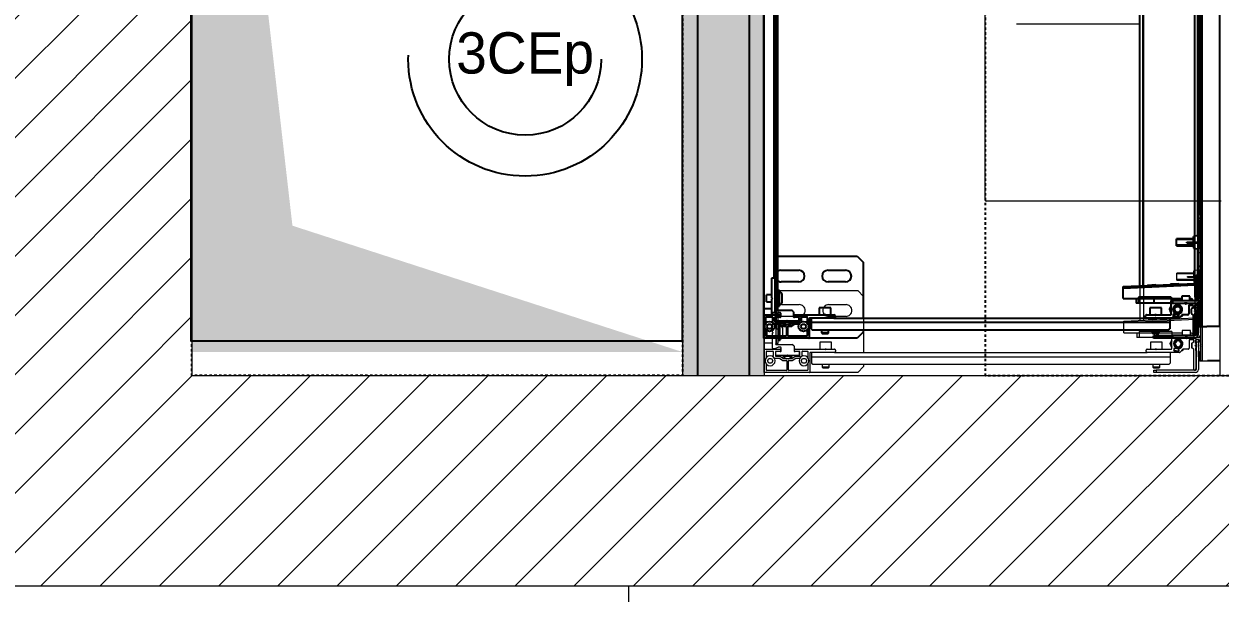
# Model space of a CAD drawing. Header units: centimetres. Extents: x 1724 to 19617, y -6503 to 8072.
# Drawn here: x 5188.7 to 5291.1, y 4278.8 to 4327.5 of the extents above; entities that cross this region are included whole.
import ezdxf

# ---------------------------------------------------------------- set-up
doc = ezdxf.new("R2010")
doc.units = ezdxf.units.CM
for name, pattern in [('ISO-03', [1.5, 0.6, -0.9]), ('Style de ligne -1', [0.41664, 0.20828, -0.20836]), ('Style de ligne -15', [2.08328, 1.25, -0.41656, 0.13886, -0.27786]), ('VW-01', [0.41656, 0.20828, -0.20828])]:
    doc.linetypes.add(name, pattern=pattern)
for name, color, linetype, lineweight in [('B amÈnagement intÈrieur', 7, 'Continuous', 5), ('B GÈnÈral', 7, 'Continuous', 5), ('C ANNOTATIONS-prestations-1', 7, 'Continuous', 5), ('F REMPLISSAGE-vert clair-1', 7, 'Continuous', 5), ('F REMPLISSAGE-vert foncÈ', 7, 'Continuous', 5)]:
    doc.layers.add(name, color=color, linetype=linetype, lineweight=lineweight)
for name, color, linetype in [('B aménagement intérieur', 252, 'Continuous'), ('B Général', 252, 'Continuous'), ('C ANNOTATIONS-prestations', 252, 'Continuous'), ('C ANNOTATIONS-textes-numérotation gaine', 252, 'ISO-03'), ('F REMPLISSAGE-vert clair', 252, 'Continuous'), ('F REMPLISSAGE-vert foncé', 252, 'Continuous'), ('MTI900_Alu', 252, 'Continuous'), ('prlm-CHAUFF', 30, 'Continuous'), ('prlm-GT', 242, 'Continuous')]:
    doc.layers.add(name, color=color, linetype=linetype)
doc.layers.get('prlm-CHAUFF').off()
doc.styles.add('Eurostile', font='Eurosti.TTF')
pattern_1 = [(45, (0.0456, -2.938), (2.4253472, -2.6458333), [])]

# ---------------------------------------------------------------- blocks, each defined once
blk = doc.blocks.new('xi.3cep130-200')
at = {"layer": 'B Général', "linetype": 'Style de ligne -15', "ltscale": 25.4}
for radius in [10, 6.5]:
    blk.add_circle((0, 0), radius, dxfattribs=at)
at = {"layer": 'B Général', "insert": (0, 0), "char_height": 3.528, "width": 16.4908, "attachment_point": 5, "line_spacing_factor": 0.894578, "style": 'Eurostile'}
blk.add_mtext('3CEp', dxfattribs=at)
blk = doc.blocks.new('A n0.MTI900_Alu_390')
at = {"layer": 'MTI900_Alu', "color": 1, "linetype": 'Continuous'}
for p, q in [((-4.475, 0), (-4.472, 0)), ((-4.475, -0.003), (-4.475, 0)), ((-4.472, 0), (-4.278, 0)), ((-4.278, 0), (-4.225, 0)), ((-4.225, 0), (4.225, 0)), ((-4.225, -0.07), (-4.225, 0)), ((-4.475, -0.387), (-4.475, -0.003)), ((-4.457, -0.191), (-4.457, -0.021)), ((-4.454, -0.018), (-4.403, -0.018)), ((-4.395, -0.038), (-4.375, -0.027)), ((-4.395, -0.062), (-4.395, -0.038)), ((-4.375, -0.073), (-4.395, -0.062)), ((-4.375, -0.027), (-4.355, -0.038)), ((-4.355, -0.062), (-4.375, -0.073)), ((-4.355, -0.038), (-4.355, -0.062)), ((-4.353, -0.086), (-4.353, -0.129)), ((-4.347, -0.018), (-4.296, -0.018)), ((-4.335, -0.098), (-4.335, -0.134)), ((-4.298, -0.095), (-4.332, -0.095)), ((-4.296, -0.077), (-4.331, -0.077)), ((-4.327, -0.1), (-4.298, -0.1)), ((-4.295, -0.137), (-4.295, -0.098)), ((-4.293, -0.021), (-4.293, -0.074)), ((-4.275, -0.003), (-4.275, -0.137)), ((-4.27, -0.073), (-4.27, -0.09)), ((-4.27, -0.09), (-4.26, -0.12)), ((-4.267, -0.07), (-4.14, -0.07)), ((-4.235, -0.1), (-4.235, -0.24)), ((-3.963, -0.1), (-4.229, -0.1)), ((-4.225, -0.105), (-4.225, -0.1)), ((-4.165, -0.025), (-4.105, -0.025)), ((-4.165, -0.025), (-4.165, -0.07)), ((-4.165, -0.1), (-4.165, -0.115)), ((-4.135, -0.075), (-4.14, -0.07)), ((-4.13, -0.07), (-4.135, -0.075)), ((-4.13, -0.07), (-3.963, -0.07)), ((-4.105, -0.07), (-4.105, -0.025)), ((-4.105, -0.115), (-4.105, -0.1)), ((-3.96, -0.073), (-3.96, -0.097)), ((-3.96, -0.09), (3.96, -0.09)), ((-4.376, -0.194), (-4.454, -0.194)), ((-4.373, -0.16), (-4.373, -0.191)), ((-4.354, -0.13), (-4.372, -0.159)), ((-4.338, -0.16), (-4.355, -0.19)), ((-4.355, -0.166), (-4.355, -0.234)), ((-4.336, -0.136), (-4.354, -0.164)), ((-4.33, -0.168), (-4.342, -0.168)), ((-4.338, -0.24), (-4.338, -0.16)), ((-4.33, -0.16), (-4.338, -0.16)), ((-4.33, -0.195), (-4.33, -0.103)), ((-4.325, -0.2), (-4.33, -0.195)), ((-4.33, -0.205), (-4.325, -0.2)), ((-4.295, -0.137), (-4.295, -0.142)), ((-4.278, -0.14), (-4.292, -0.14)), ((-4.292, -0.145), (-4.263, -0.145)), ((-4.26, -0.142), (-4.26, -0.12)), ((-4.225, -0.105), (-4.165, -0.105)), ((-4.225, -0.105), (-4.225, -0.12)), ((-4.225, -0.12), (-4.17, -0.12)), ((-4.203, -0.12), (-4.203, -0.125)), ((-4.203, -0.125), (-4.067, -0.125)), ((-4.203, -0.125), (-4.203, -0.135)), ((-4.203, -0.135), (-4.067, -0.135)), ((-4.165, -0.115), (-4.175, -0.125)), ((-4.167, -0.158), (-4.102, -0.158)), ((-4.105, -0.115), (-4.165, -0.115)), ((-4.105, -0.105), (4.105, -0.105)), ((-4.095, -0.125), (-4.105, -0.115)), ((-4.1, -0.12), (4.1, -0.12)), ((-4.067, -0.125), (-4.067, -0.12)), ((-4.067, -0.135), (-4.067, -0.125)), ((-3.995, -0.3), (-3.995, -0.15)), ((-3.895, -0.15), (-3.895, -0.3)), ((-3.775, -0.12), (-3.775, -0.8)), ((-4.457, -0.369), (-4.457, -0.209)), ((-4.454, -0.206), (-4.376, -0.206)), ((-4.373, -0.209), (-4.373, -0.24)), ((-4.373, -0.24), (-4.354, -0.27)), ((-4.355, -0.21), (-4.338, -0.24)), ((-4.354, -0.236), (-4.335, -0.265)), ((-4.353, -0.271), (-4.353, -0.304)), ((-4.33, -0.232), (-4.342, -0.232)), ((-4.338, -0.24), (-4.33, -0.24)), ((-4.335, -0.265), (-4.335, -0.302)), ((-4.332, -0.305), (-4.298, -0.305)), ((-4.33, -0.297), (-4.33, -0.205)), ((-4.298, -0.3), (-4.327, -0.3)), ((-4.295, -0.258), (-4.295, -0.263)), ((-4.295, -0.302), (-4.295, -0.263)), ((-4.25, -0.255), (-4.292, -0.255)), ((-4.292, -0.26), (-4.278, -0.26)), ((-4.275, -0.263), (-4.275, -0.52)), ((-4.25, -0.255), (-4.235, -0.24)), ((-4.475, -0.8), (-4.475, -0.387)), ((-4.308, -0.39), (-4.472, -0.39)), ((-4.403, -0.372), (-4.454, -0.372)), ((-4.395, -0.405), (-4.405, -0.415)), ((-4.395, -0.328), (-4.375, -0.317)), ((-4.395, -0.352), (-4.395, -0.328)), ((-4.375, -0.363), (-4.395, -0.352)), ((-4.34, -0.405), (-4.395, -0.405)), ((-4.375, -0.317), (-4.355, -0.328)), ((-4.355, -0.352), (-4.375, -0.363)), ((-4.355, -0.328), (-4.355, -0.352)), ((-4.296, -0.372), (-4.347, -0.372)), ((-4.305, -0.405), (-4.34, -0.405)), ((-4.34, -0.405), (-4.34, -3.475)), ((-4.328, -0.323), (-4.296, -0.323)), ((-4.305, -0.6), (-4.305, -0.393)), ((-4.293, -0.326), (-4.293, -0.369)), ((-4.43, -0.495), (-4.435, -0.5)), ((-4.435, -0.5), (-4.435, -0.55)), ((-4.43, -0.555), (-4.43, -0.495)), ((-4.405, -0.495), (-4.43, -0.495)), ((-4.405, -0.415), (-4.405, -3.465)), ((-4.215, -0.475), (-4.275, -0.475)), ((-4.215, -0.575), (-4.215, -0.475)), ((-4.435, -0.55), (-4.43, -0.555)), ((-4.43, -0.555), (-4.405, -0.555)), ((-4.305, -0.6), (-4.305, -3.277)), ((-4.285, -0.61), (-4.295, -0.61)), ((-4.275, -0.52), (-4.278, -0.523)), ((-4.278, -0.527), (-4.275, -0.53)), ((-4.275, -0.53), (-4.275, -0.52)), ((-4.275, -0.53), (-4.275, -0.6)), ((-4.275, -0.575), (-4.215, -0.575)), ((-3.995, -0.7), (-3.995, -0.55)), ((-3.895, -0.55), (-3.895, -0.7)), ((-4.425, -0.85), (-4.475, -0.8)), ((-3.775, -0.8), (-3.825, -0.85)), ((-4.405, -0.85), (-4.425, -0.85)), ((-3.825, -0.85), (-4.305, -0.85)), ((-4.135, -3.077), (-4.136, -3.497)), ((-4.135, -3.077), (-4.05, -3.077)), ((-4.022, -3.692), (-4.05, -3.077)), ((-4.05, -3.077), (-4.035, -3.077)), ((-4.035, -3.077), (-4.007, -3.691)), ((-4.295, -3.267), (-4.285, -3.267)), ((-4.175, -3.207), (-4.175, -3.187)), ((-4.135, -3.187), (-4.175, -3.187)), ((-4.175, -3.337), (-4.175, -3.207)), ((-4.125, -3.207), (-4.175, -3.207)), ((-4.125, -3.487), (-4.125, -3.207)), ((-0.277, -3.215), (-4.029, -3.215)), ((-0.277, -3.245), (-4.027, -3.245)), ((-4.475, -3.355), (-4.475, -3.335)), ((-4.475, -3.335), (-4.455, -3.335)), ((-4.475, -3.69), (-4.475, -3.355)), ((-4.455, -3.355), (-4.475, -3.355)), ((-4.455, -3.335), (-4.455, -3.355)), ((-4.455, -3.69), (-4.455, -3.355)), ((-4.43, -3.325), (-4.435, -3.33)), ((-4.435, -3.33), (-4.435, -3.38)), ((-4.43, -3.385), (-4.43, -3.325)), ((-4.405, -3.325), (-4.43, -3.325)), ((-4.305, -3.553), (-4.305, -3.277)), ((-4.276, -3.348), (-4.278, -3.35)), ((-4.278, -3.354), (-4.276, -3.356)), ((-4.275, -3.277), (-4.275, -3.346)), ((-4.215, -3.305), (-4.275, -3.305)), ((-4.275, -3.358), (-4.275, -3.346)), ((-4.275, -3.358), (-4.275, -3.484)), ((-4.215, -3.405), (-4.215, -3.305)), ((-4.175, -3.487), (-4.175, -3.337)), ((-4.14, -3.337), (-4.175, -3.337)), ((-4.14, -3.487), (-4.14, -3.337)), ((-4.021, -3.285), (-4.026, -3.286)), ((-4.022, -3.356), (-4.017, -3.356)), ((-4.021, -3.285), (-4.017, -3.356)), ((-4.435, -3.38), (-4.43, -3.385)), ((-4.43, -3.385), (-4.405, -3.385)), ((-4.405, -3.465), (-4.395, -3.475)), ((-4.34, -3.475), (-4.395, -3.475)), ((-4.305, -3.475), (-4.34, -3.475)), ((-4.275, -3.405), (-4.215, -3.405)), ((-4.24, -3.478), (-4.23, -3.472)), ((-4.23, -3.472), (-4.22, -3.478)), ((-4.277, -3.582), (-4.304, -3.555)), ((-4.291, -3.577), (-4.291, -3.568)), ((-4.281, -3.583), (-4.291, -3.577)), ((-4.29, -3.507), (-4.285, -3.504)), ((-4.29, -3.507), (-4.29, -3.549)), ((-4.274, -3.504), (-4.287, -3.504)), ((-4.287, -3.552), (-4.282, -3.552)), ((-4.279, -3.549), (-4.279, -3.545)), ((-4.276, -3.542), (-4.273, -3.542)), ((-4.272, -3.487), (-4.178, -3.487)), ((-4.271, -3.518), (-4.271, -3.507)), ((-4.266, -3.521), (-4.268, -3.521)), ((-4.195, -3.561), (-4.195, -3.523)), ((-4.175, -3.49), (-4.175, -3.487)), ((-4.175, -3.487), (-4.155, -3.487)), ((-4.175, -3.49), (-4.175, -3.601)), ((-4.155, -3.497), (-4.175, -3.497)), ((-4.14, -3.487), (-4.155, -3.487)), ((-4.155, -3.487), (-4.155, -3.497)), ((-4.155, -3.702), (-4.155, -3.497)), ((-4.115, -3.577), (-4.155, -3.577)), ((-4.125, -3.487), (-4.14, -3.487)), ((-4.14, -3.577), (-4.14, -3.487)), ((-4.136, -3.497), (-4.14, -3.497)), ((-4.115, -3.647), (-4.115, -3.577)), ((-4.012, -3.482), (-4.017, -3.482)), ((-4.013, -3.552), (-4.008, -3.552)), ((-4.012, -3.482), (-4.008, -3.552)), ((-3.685, -3.532), (-3.625, -3.532)), ((-3.685, -3.532), (-3.685, -3.677)), ((-3.679, -3.677), (-3.679, -3.532)), ((-3.631, -3.677), (-3.631, -3.532)), ((-3.625, -3.677), (-3.625, -3.532)), ((-4.455, -3.682), (-4.455, -3.68)), ((-4.452, -3.677), (-4.279, -3.677)), ((-4.277, -3.676), (-4.268, -3.663)), ((-4.276, -3.627), (-4.276, -3.584)), ((-4.198, -3.637), (-4.266, -3.637)), ((-4.263, -3.657), (-4.265, -3.659)), ((-4.225, -3.659), (-4.265, -3.659)), ((-4.265, -3.659), (-4.265, -3.662)), ((-4.265, -3.662), (-4.225, -3.662)), ((-4.227, -3.657), (-4.263, -3.657)), ((-4.261, -3.657), (-4.261, -3.662)), ((-4.229, -3.657), (-4.229, -3.662)), ((-4.225, -3.659), (-4.227, -3.657)), ((-4.225, -3.662), (-4.225, -3.659)), ((-4.222, -3.663), (-4.213, -3.676)), ((-4.211, -3.677), (-4.198, -3.677)), ((-4.195, -3.674), (-4.195, -3.64)), ((-4.176, -3.603), (-4.183, -3.61)), ((-4.183, -3.614), (-4.176, -3.621)), ((-4.175, -3.623), (-4.175, -3.601)), ((-4.175, -3.623), (-4.175, -3.734)), ((-4.155, -3.647), (-4.115, -3.647)), ((-4.14, -3.657), (-4.14, -3.647)), ((-3.707, -3.685), (-4.007, -3.685)), ((-3.705, -3.677), (-3.713, -3.717)), ((-3.66, -3.677), (-3.705, -3.677)), ((-3.66, -3.622), (-3.655, -3.622)), ((-3.66, -3.622), (-3.66, -3.636)), ((-3.66, -3.636), (-3.655, -3.636)), ((-3.66, -3.636), (-3.66, -3.717)), ((-3.655, -3.622), (-3.655, -3.636)), ((-3.655, -3.636), (-3.655, -3.717)), ((-3.655, -3.677), (-3.605, -3.677)), ((-3.597, -3.717), (-3.605, -3.677)), ((-0.26, -3.685), (-3.603, -3.685)), ((-4.215, -3.695), (-4.45, -3.695)), ((-4.215, -3.715), (-4.45, -3.715)), ((-4.285, -3.692), (-4.445, -3.692)), ((-4.378, -3.747), (-4.378, -3.727)), ((-4.378, -3.727), (-4.298, -3.727)), ((-4.375, -3.747), (-4.378, -3.747)), ((-4.375, -3.737), (4.375, -3.737)), ((-4.375, -3.747), (-4.375, -3.737)), ((4.375, -3.747), (-4.375, -3.747)), ((-4.375, -3.747), (-4.375, -3.792)), ((-4.345, -3.724), (-4.345, -3.718)), ((-4.342, -3.715), (-4.288, -3.715)), ((-4.298, -3.727), (-4.342, -3.727)), ((-4.298, -3.727), (-4.298, -3.737)), ((-4.295, -3.734), (-4.295, -3.73)), ((-4.265, -3.69), (-4.283, -3.69)), ((-4.283, -3.72), (-4.265, -3.72)), ((-4.265, -3.716), (-4.269, -3.72)), ((-4.265, -3.69), (-4.265, -3.695)), ((-4.262, -3.716), (-4.265, -3.716)), ((-4.252, -3.692), (-4.262, -3.692)), ((-4.261, -3.69), (-4.261, -3.695)), ((-4.26, -3.715), (-4.231, -3.715)), ((-4.247, -3.687), (-4.252, -3.692)), ((-4.247, -3.732), (-4.252, -3.737)), ((-4.241, -3.734), (-4.249, -3.734)), ((-4.238, -3.692), (-4.243, -3.687)), ((-4.238, -3.737), (-4.243, -3.732)), ((-4.228, -3.692), (-4.238, -3.692)), ((-4.229, -3.69), (-4.229, -3.695)), ((-4.225, -3.716), (-4.229, -3.716)), ((-4.225, -3.69), (-4.198, -3.69)), ((-4.225, -3.695), (-4.225, -3.69)), ((-4.221, -3.72), (-4.225, -3.716)), ((-4.225, -3.72), (-4.215, -3.72)), ((-4.215, -3.715), (-4.215, -3.695)), ((-4.215, -3.695), (-4.195, -3.695)), ((-4.195, -3.715), (-4.215, -3.715)), ((-4.215, -3.72), (-4.215, -3.722)), ((-4.212, -3.725), (-4.198, -3.725)), ((-4.195, -3.722), (-4.195, -3.693)), ((-4.175, -3.737), (-4.175, -3.734)), ((-4.165, -3.737), (-4.165, -3.726)), ((-3.907, -3.717), (-4.14, -3.717)), ((-4.135, -3.717), (-4.135, -3.712)), ((-4.105, -3.712), (-4.135, -3.712)), ((-4.125, -3.692), (-4.022, -3.692)), ((-4.125, -3.702), (-4.125, -3.692)), ((-4.125, -3.702), (-4.105, -3.702)), ((-4.105, -3.702), (-3.965, -3.702)), ((-4.105, -3.702), (-4.105, -3.712)), ((-4.105, -3.712), (-4.105, -3.717)), ((-3.965, -3.712), (-4.105, -3.712)), ((-4.007, -3.691), (-4.022, -3.692)), ((-4.022, -3.692), (-4.022, -3.692)), ((-4.007, -3.691), (-4.007, -3.692)), ((-3.965, -3.702), (-3.945, -3.702)), ((-3.965, -3.702), (-3.965, -3.712)), ((-3.965, -3.717), (-3.965, -3.712)), ((-3.935, -3.712), (-3.965, -3.712)), ((-3.935, -3.712), (-3.935, -3.717)), ((-3.935, -3.715), (-3.713, -3.715)), ((-3.907, -3.737), (-3.907, -3.717)), ((-3.907, -3.717), (-3.893, -3.717)), ((-3.893, -3.717), (-3.86, -3.717)), ((-3.893, -3.717), (-3.893, -3.737)), ((-3.86, -3.717), (-3.45, -3.717)), ((-3.86, -3.717), (-3.86, -3.737)), ((-3.597, -3.715), (-0.25, -3.715)), ((-3.45, -3.717), (-3.45, -3.737)), ((-3.45, -3.717), (-3.417, -3.717)), ((-3.417, -3.737), (-3.417, -3.717)), ((-3.417, -3.717), (-3.403, -3.717)), ((-3.185, -3.717), (-3.403, -3.717)), ((-3.403, -3.717), (-3.403, -3.737)), ((-3.185, -3.717), (-3.175, -3.717)), ((-3.185, -3.737), (-3.185, -3.717)), ((-3.175, -3.717), (-3.175, -3.737)), ((-3.175, -3.735), (-0.243, -3.735)), ((-4.375, -3.902), (-4.375, -3.792)), ((-4.375, -3.902), (4.375, -3.902))]:
    blk.add_line(p, q, dxfattribs=at)
for centre, radius in [((-4.375, -0.05), 0.0425), ((-4.375, -0.34), 0.0425), ((-4.23, -3.542), 0.035), ((-4.23, -3.542), 0.03), ((-4.23, -3.542), 0.025)]:
    blk.add_circle(centre, radius, dxfattribs=at)
for centre, radius, start, end in [((-4.472, -0.003), 0.003, 90, 180), ((-4.278, -0.003), 0.003, 0, 90), ((-4.454, -0.021), 0.003, 90, 180), ((-4.403, -0.021), 0.003, 84.5182, 90), ((-4.347, -0.021), 0.003, 90, 95.4817), ((-4.331, -0.067), 0.01, 213.6525, 270), ((-4.332, -0.098), 0.003, 90, 180), ((-4.327, -0.103), 0.003, 90, 180), ((-4.298, -0.098), 0.003, 0, 90), ((-4.298, -0.103), 0.003, 0, 90), ((-4.296, -0.021), 0.003, 0, 90), ((-4.296, -0.074), 0.003, 270, 0), ((-4.267, -0.073), 0.003, 90, 180), ((-4.267, -0.09), 0.003, 180, 198.4349), ((-4.232, -0.1), 0.003, 0, 180), ((-3.963, -0.073), 0.003, 0, 90), ((-3.963, -0.097), 0.003, 270, 0), ((-4.454, -0.191), 0.003, 180, 270), ((-4.376, -0.191), 0.003, 270, 0), ((-4.37, -0.16), 0.003, 146.3099, 180), ((-4.352, -0.166), 0.003, 146.3099, 180), ((-4.356, -0.129), 0.003, 326.3099, 0), ((-4.338, -0.134), 0.003, 326.3099, 0), ((-4.292, -0.137), 0.003, 180, 270), ((-4.292, -0.142), 0.003, 180, 270), ((-4.278, -0.137), 0.003, 270, 0), ((-4.263, -0.142), 0.003, 270, 0), ((-4.263, -0.12), 0.003, 0, 18.4349), ((-4.167, -0.138), 0.02, 171.3731, 270), ((-4.167, -0.133), 0.02, 185.7392, 187.1808), ((-4.102, -0.138), 0.02, 270, 8.6269), ((-4.102, -0.133), 0.02, 352.8192, 354.2608), ((-3.945, -0.15), 0.05, 143.1301, 180), ((-3.945, -0.15), 0.05, 0, 36.8699), ((-4.454, -0.209), 0.003, 90, 180), ((-4.376, -0.209), 0.003, 0, 90), ((-4.352, -0.234), 0.003, 180, 213.6901), ((-4.356, -0.271), 0.003, 0, 33.6901), ((-4.332, -0.302), 0.003, 180, 270), ((-4.327, -0.297), 0.003, 180, 270), ((-4.298, -0.297), 0.003, 270, 0), ((-4.298, -0.302), 0.003, 270, 0), ((-4.292, -0.258), 0.003, 90, 180), ((-4.292, -0.263), 0.003, 90, 180), ((-4.278, -0.263), 0.003, 0, 90), ((-3.945, -0.3), 0.05, 180, 0), ((-4.472, -0.387), 0.003, 180, 270), ((-4.454, -0.369), 0.003, 180, 270), ((-4.403, -0.369), 0.003, 270, 275.4818), ((-4.347, -0.369), 0.003, 264.5182, 270), ((-4.328, -0.333), 0.01, 90, 133.851), ((-4.308, -0.393), 0.003, 0, 90), ((-4.296, -0.326), 0.003, 0, 90), ((-4.296, -0.369), 0.003, 270, 0), ((-3.945, -0.55), 0.05, 0, 180), ((-4.295, -0.6), 0.01, 180, 270), ((-4.285, -0.6), 0.01, 270, 0), ((-4.276, -0.525), 0.003, 135, 225), ((-3.945, -0.7), 0.05, 180, 0), ((-4.295, -3.277), 0.01, 90, 180), ((-4.285, -3.277), 0.01, 0, 90), ((-4.276, -3.352), 0.003, 135, 225), ((-4.278, -3.346), 0.003, 315, 0), ((-4.278, -3.358), 0.003, 0, 45), ((-4.23, -3.542), 0.065, 57.7958, 122.2042), ((-4.302, -3.553), 0.003, 180, 225), ((-4.287, -3.507), 0.003, 90, 180), ((-4.23, -3.542), 0.06, 140.7035, 188.509), ((-4.23, -3.542), 0.065, 144.2242, 157.3801), ((-4.287, -3.549), 0.003, 180, 270), ((-4.23, -3.542), 0.065, 206.162, 224.9525), ((-4.282, -3.549), 0.003, 270, 0), ((-4.276, -3.545), 0.003, 90, 180), ((-4.279, -3.584), 0.003, 0, 45), ((-4.272, -3.484), 0.003, 180, 270), ((-4.274, -3.507), 0.003, 0, 90), ((-4.273, -3.545), 0.003, 4.0006, 90), ((-4.268, -3.518), 0.003, 180, 270), ((-4.23, -3.542), 0.04, 184.0006, 146.0728), ((-4.23, -3.542), 0.04, 146.0728, 184.0006), ((-4.266, -3.518), 0.003, 270, 326.0728), ((-4.23, -3.542), 0.06, 66.4435, 113.5565), ((-4.178, -3.49), 0.003, 0, 90), ((-4.452, -3.68), 0.003, 90, 180), ((-4.445, -3.682), 0.01, 180, 270), ((-4.279, -3.674), 0.003, 270, 325.008), ((-4.266, -3.627), 0.01, 180, 270), ((-4.265, -3.665), 0.003, 90, 145.008), ((-4.225, -3.665), 0.003, 34.992, 90), ((-4.211, -3.674), 0.003, 214.992, 270), ((-4.198, -3.64), 0.003, 0, 90), ((-4.198, -3.674), 0.003, 270, 0), ((-4.181, -3.612), 0.003, 135, 225), ((-4.178, -3.601), 0.003, 315, 0), ((-4.178, -3.623), 0.003, 0, 45), ((-4.115, -3.71), 0.05, 129.8841, 142.9139), ((-4.16, -3.657), 0.02, 309.8841, 0), ((-4.45, -3.69), 0.025, 180, 270), ((-4.45, -3.69), 0.005, 180, 270), ((-4.342, -3.718), 0.003, 90, 180), ((-4.342, -3.724), 0.003, 180, 270), ((-4.298, -3.73), 0.003, 0, 90), ((-4.292, -3.734), 0.003, 180, 270), ((-4.288, -3.718), 0.003, 9.5941, 90), ((-4.283, -3.717), 0.003, 189.5941, 270), ((-4.283, -3.693), 0.003, 90, 160.5288), ((-4.265, -3.693), 0.003, 19.4712, 90), ((-4.275, -3.715), 0.01, 353.9388, 0), ((-4.265, -3.717), 0.003, 270, 350.4059), ((-4.26, -3.718), 0.003, 90, 170.4059), ((-4.245, -3.689), 0.003, 45, 135), ((-4.245, -3.734), 0.003, 45, 135), ((-4.231, -3.718), 0.003, 9.5941, 90), ((-4.225, -3.693), 0.003, 90, 160.5288), ((-4.225, -3.717), 0.003, 189.5941, 270), ((-4.215, -3.715), 0.01, 180, 186.0612), ((-4.212, -3.722), 0.003, 180, 270), ((-4.198, -3.693), 0.003, 0, 90), ((-4.198, -3.722), 0.003, 270, 0), ((-4.178, -3.734), 0.003, 270, 0), ((-4.14, -3.702), 0.035, 180, 270), ((-4.14, -3.702), 0.015, 180, 270), ((-4.125, -3.712), 0.02, 90, 192.412), ((-4.125, -3.712), 0.01, 90, 180), ((-3.997, -3.692), 0.01, 182.6026, 270), ((-3.945, -3.712), 0.01, 0, 90)]:
    blk.add_arc(centre, radius, start, end, dxfattribs=at)
for centre, major_axis, ratio, start_param, end_param in [((-3.997, -3.692), (0.025, 0), 0.4, 3.187016, 4.712389), ((-4.022, -3.693), (0.015, 0.0007), 0.045361, 0, 1.568734)]:
    blk.add_ellipse(centre, major_axis=major_axis, ratio=ratio, start_param=start_param, end_param=end_param, dxfattribs=at)
blk = doc.blocks.new('G 100_80')
at = {"layer": 'B GÈnÈral', "color": 254, "linetype": 'Continuous', "true_color": 0xd6d6d6}
blk.add_solid([(-30.88, 32.2), (2.5, 43), (-39.5, -43), (-39.5, 43)], dxfattribs=at)
at = {"layer": 'B Général', "color": 7, "linetype": 'Continuous', "lineweight": 5, "flags": 128}
blk.add_lwpolyline([(9.5, -45), (9.5, 45), (48.52, 45), (48.52, -45)], close=True, dxfattribs=at)
at = {"layer": 'C ANNOTATIONS-prestations', "lineweight": 5}
for p, q in [((9.5, 44.75), (9.5, 44.72)), ((9.53, 44.75), (9.5, 44.75)), ((9.5, 44.72), (9.5, 42.78)), ((13.37, 44.75), (9.53, 44.75)), ((9.68, 44.54), (9.68, 44.03)), ((11.41, 44.57), (9.71, 44.57)), ((11.44, 43.76), (11.44, 44.54)), ((11.56, 44.54), (11.56, 43.76)), ((13.19, 44.57), (11.59, 44.57)), ((13.22, 44.03), (13.22, 44.54)), ((17.5, 44.75), (13.37, 44.75)), ((13.4, 43.08), (13.4, 44.72)), ((13.55, 43.95), (13.65, 44.05)), ((13.65, 44.05), (44.15, 44.05)), ((14.45, 44.3), (14.5, 44.35)), ((15.05, 44.3), (14.45, 44.3)), ((14.45, 44.05), (14.45, 44.3)), ((14.5, 44.35), (15, 44.35)), ((15, 44.35), (15.05, 44.3)), ((15.05, 44.3), (15.05, 44.05)), ((18, 44.25), (17.5, 44.75)), ((18, 44.05), (18, 44.25)), ((42.75, 44.3), (42.8, 44.35)), ((43.35, 44.3), (42.75, 44.3)), ((42.75, 44.05), (42.75, 44.3)), ((42.8, 44.35), (43.3, 44.35)), ((43.05, 44.75), (42.85, 44.75)), ((42.85, 44.75), (42.85, 44.55)), ((42.85, 44.55), (43.05, 44.55)), ((46.4, 44.75), (43.05, 44.75)), ((43.05, 44.55), (43.05, 44.75)), ((46.4, 44.55), (43.05, 44.55)), ((43.3, 44.35), (43.35, 44.3)), ((43.35, 44.3), (43.35, 44.05)), ((44.15, 44.05), (44.25, 43.95)), ((46.27, 44.52), (46.27, 42.79)), ((46.32, 44.55), (46.3, 44.55)), ((46.42, 42.86), (46.42, 44.45)), ((46.45, 42.15), (46.45, 44.5)), ((46.65, 42.15), (46.65, 44.5)), ((9.68, 43.47), (9.68, 42.96)), ((9.88, 43.95), (9.77, 43.75)), ((9.77, 43.75), (9.88, 43.55)), ((10.12, 43.95), (9.88, 43.95)), ((9.88, 43.55), (10.12, 43.55)), ((10.23, 43.75), (10.12, 43.95)), ((10.12, 43.55), (10.23, 43.75)), ((10.27, 42.96), (10.27, 43.31)), ((10.36, 43.53), (10.79, 43.53)), ((10.45, 42.98), (10.45, 43.32)), ((10.48, 43.35), (10.84, 43.35)), ((10.5, 43.27), (10.5, 42.98)), ((11.45, 43.3), (10.53, 43.3)), ((10.8, 43.54), (11.09, 43.73)), ((10.86, 43.36), (11.14, 43.55)), ((11.1, 43.73), (11.41, 43.73)), ((11.1, 43.38), (11.4, 43.55)), ((11.9, 43.38), (11.1, 43.38)), ((11.1, 43.3), (11.1, 43.38)), ((11.16, 43.55), (11.84, 43.55)), ((11.18, 43.3), (11.18, 43.42)), ((11.5, 43.25), (11.45, 43.3)), ((11.55, 43.3), (11.5, 43.25)), ((12.47, 43.3), (11.55, 43.3)), ((11.59, 43.73), (11.9, 43.73)), ((11.6, 43.55), (11.9, 43.38)), ((11.82, 43.3), (11.82, 43.42)), ((11.86, 43.55), (12.15, 43.35)), ((11.9, 43.73), (12.2, 43.54)), ((11.9, 43.38), (11.9, 43.3)), ((12.15, 43.35), (12.52, 43.35)), ((12.21, 43.53), (12.54, 43.53)), ((12.5, 42.98), (12.5, 43.27)), ((12.55, 43.32), (12.55, 42.98)), ((12.78, 43.95), (12.67, 43.75)), ((12.67, 43.75), (12.78, 43.55)), ((12.73, 43.28), (12.73, 42.96)), ((13.02, 43.95), (12.78, 43.95)), ((12.78, 43.55), (13.02, 43.55)), ((13.13, 43.75), (13.02, 43.95)), ((13.02, 43.55), (13.13, 43.75)), ((13.22, 42.96), (13.22, 43.47)), ((15.5, 43.05), (13.43, 43.05)), ((13.55, 43.4), (13.55, 43.95)), ((13.55, 43.05), (13.55, 43.4)), ((13.55, 43.4), (44.25, 43.4)), ((15.5, 43.05), (42.27, 43.05)), ((18, 38.25), (18, 43.05)), ((45.03, 43.05), (42.27, 43.05)), ((44.25, 43.4), (44.25, 43.95)), ((44.25, 43.05), (44.25, 43.4)), ((45.32, 42.77), (45.05, 43.04)), ((46.65, 43.42), (46.65, 42.89)), ((46.74, 43.45), (46.68, 43.45)), ((46.97, 43.78), (46.77, 43.78)), ((46.77, 43.78), (46.77, 42.98)), ((46.77, 42.98), (46.77, 43.42)), ((46.87, 43.75), (46.87, -43.75)), ((46.97, 43.75), (46.87, 43.75)), ((46.97, 43.75), (46.97, 43.78)), ((46.97, -43.75), (46.97, 43.75)), ((46.97, 43.75), (47.42, 43.75)), ((9.5, 42.78), (9.5, 42.25)), ((9.5, 42.25), (9.5, -42.25)), ((10.2, 42.25), (9.5, 42.25)), ((9.53, 42.75), (10.87, 42.75)), ((9.71, 42.93), (10.24, 42.93)), ((10.2, 42.67), (10.2, 41.4)), ((10.23, 42.7), (10.4, 42.7)), ((10.4, 42.7), (10.7, 42.6)), ((10.87, 42.95), (10.48, 42.95)), ((10.5, 42.35), (11.9, 42.35)), ((10.5, 39.63), (10.5, 42.29)), ((10.55, 42.25), (10.5, 42.25)), ((10.55, 42.25), (10.55, 41.65)), ((10.55, 42.25), (10.7, 42.25)), ((10.92, 42.6), (10.7, 42.6)), ((10.7, 42.25), (10.7, 41.7)), ((10.7, 42.03), (10.75, 42.03)), ((10.75, 42.03), (10.75, 40.67)), ((10.75, 42.03), (10.85, 42.03)), ((10.85, 42.03), (10.85, 40.67)), ((10.87, 42.95), (10.92, 42.95)), ((10.9, 42.78), (10.9, 42.92)), ((10.95, 42.92), (10.95, 42.63)), ((12.05, 42.5), (11.9, 42.35)), ((12.05, 42.5), (12.05, 42.92)), ((12.08, 42.95), (12.13, 42.95)), ((12.1, 42.92), (12.1, 42.78)), ((12.52, 42.95), (12.13, 42.95)), ((12.13, 42.75), (14.7, 42.75)), ((12.76, 42.93), (13.19, 42.93)), ((14.25, 42.15), (14.25, 42.75)), ((15.25, 42.15), (14.25, 42.15)), ((14.7, 42.75), (14.73, 42.78)), ((14.8, 42.75), (14.7, 42.75)), ((14.77, 42.78), (14.8, 42.75)), ((14.8, 42.75), (15.5, 42.75)), ((15.25, 42.75), (15.25, 42.15)), ((15.6, 42.85), (15.6, 42.95)), ((42.17, 42.95), (42.17, 42.85)), ((42.27, 42.75), (42.96, 42.75)), ((42.55, 42.15), (42.55, 42.75)), ((43.55, 42.15), (42.55, 42.15)), ((43.08, 42.75), (42.96, 42.75)), ((42.98, 42.76), (43, 42.78)), ((43.04, 42.78), (43.06, 42.76)), ((43.08, 42.75), (44.34, 42.75)), ((43.55, 42.75), (43.55, 42.15)), ((44.28, 42.4), (44.22, 42.3)), ((44.22, 42.3), (44.28, 42.2)), ((44.37, 42.72), (44.37, 41.78)), ((44.57, 42.9), (44.54, 42.85)), ((44.54, 42.74), (44.54, 42.87)), ((44.57, 42.9), (44.99, 42.9)), ((44.68, 42.71), (44.57, 42.71)), ((44.71, 42.66), (44.71, 42.68)), ((44.92, 42.76), (44.92, 42.73)), ((44.99, 42.79), (44.95, 42.79)), ((45.02, 42.87), (45.02, 42.82)), ((45.27, 42.91), (45.18, 42.91)), ((45.33, 42.81), (45.27, 42.91)), ((45.77, 42.76), (45.34, 42.76)), ((45.87, 41.98), (45.87, 42.66)), ((46.07, 42.63), (46.09, 42.65)), ((46.07, 42.27), (46.07, 42.63)), ((46.07, 42.61), (46.12, 42.61)), ((46.07, 42.29), (46.12, 42.29)), ((46.09, 42.25), (46.07, 42.27)), ((46.09, 42.25), (46.09, 42.65)), ((46.09, 42.65), (46.12, 42.65)), ((46.12, 42.25), (46.09, 42.25)), ((46.12, 42.65), (46.12, 42.25)), ((46.26, 42.77), (46.13, 42.68)), ((46.13, 42.22), (46.26, 42.13)), ((46.27, 42.11), (46.27, 41.98)), ((46.37, 42.47), (46.42, 42.52)), ((46.42, 42.38), (46.37, 42.43)), ((46.4, 42.65), (46.4, 42.83)), ((46.4, 42.65), (46.45, 42.65)), ((46.4, 42.61), (46.45, 42.61)), ((46.4, 42.29), (46.45, 42.29)), ((46.4, 42.25), (46.4, 41.98)), ((46.45, 42.25), (46.4, 42.25)), ((46.42, 42.52), (46.42, 42.63)), ((46.42, 42.28), (46.42, 42.38)), ((46.65, 42.15), (46.45, 42.15)), ((46.45, 42.15), (46.45, 41.95)), ((46.65, 42.6), (46.65, 42.31)), ((46.65, 41.95), (46.65, 42.15)), ((46.66, 42.65), (46.7, 42.69)), ((46.66, 42.62), (46.66, 42.65)), ((46.66, 42.25), (46.66, 42.29)), ((46.7, 42.21), (46.66, 42.25)), ((46.7, 42.83), (46.7, 42.65)), ((46.7, 42.25), (46.7, 42.15)), ((46.7, 42.15), (46.72, 42.15)), ((46.75, 42.12), (46.75, 41.98)), ((46.77, 42.98), (46.87, 42.98)), ((46.84, 42.95), (46.8, 42.95)), ((46.82, 42.47), (46.87, 42.52)), ((46.87, 42.38), (46.82, 42.43)), ((46.83, 42.41), (46.83, 42.49)), ((9.75, 41.65), (9.75, 41.05)), ((9.75, 41.65), (10.2, 41.65)), ((10.2, 41.05), (9.75, 41.05)), ((10.25, 41.35), (10.2, 41.4)), ((10.2, 41.3), (10.25, 41.35)), ((10.2, 41.3), (10.2, 39.63)), ((10.5, 41.65), (10.65, 41.65)), ((10.65, 41.05), (10.5, 41.05)), ((10.55, 41.05), (10.55, -41.05)), ((10.65, 41.65), (10.75, 41.75)), ((10.65, 41.05), (10.65, 41.65)), ((10.75, 40.95), (10.65, 41.05)), ((10.7, 41), (10.7, -41)), ((11.08, 41.68), (11.08, 41.03)), ((40.27, 41.35), (44.47, 41.36)), ((40.27, 41.35), (40.27, 40.5)), ((41.57, 41.75), (41.37, 41.75)), ((41.37, 41.35), (41.37, 41.75)), ((42.87, 41.75), (41.57, 41.75)), ((41.57, 41.25), (41.57, 41.75)), ((44.37, 41.25), (41.57, 41.25)), ((44.37, 41.75), (42.87, 41.75)), ((42.87, 41.4), (42.87, 41.75)), ((44.37, 41.4), (42.87, 41.4)), ((44.4, 41.75), (44.37, 41.75)), ((44.37, 41.75), (44.37, 41.55)), ((44.37, 41.4), (44.37, 41.55)), ((44.37, 41.55), (44.47, 41.55)), ((44.37, 41.25), (44.37, 41.4)), ((45.27, 41.4), (44.37, 41.4)), ((44.4, 41.75), (45.51, 41.75)), ((44.47, 41.55), (44.47, 41.75)), ((46.52, 41.55), (44.47, 41.55)), ((44.47, 41.36), (44.47, 41.4)), ((45.11, 41.95), (44.73, 41.95)), ((45.27, 41.15), (45.27, 41.55)), ((45.97, 41.15), (45.27, 41.15)), ((45.73, 41.75), (45.51, 41.75)), ((45.53, 41.76), (45.6, 41.83)), ((45.64, 41.83), (45.71, 41.76)), ((45.73, 41.75), (46.84, 41.75)), ((46.24, 41.95), (45.9, 41.95)), ((45.97, 41.55), (45.97, 41.15)), ((46.07, 41.4), (45.97, 41.4)), ((46.42, 41.25), (46.42, 40.22)), ((46.52, 41.25), (46.42, 41.25)), ((46.72, 41.95), (46.43, 41.95)), ((46.52, 41.25), (46.52, 41.05)), ((46.52, 41.05), (46.52, 39.65)), ((46.52, 41.05), (46.62, 41.05)), ((46.67, 41.35), (46.62, 41.35)), ((46.62, 41.05), (46.62, 41.35)), ((46.62, 41.05), (46.67, 41.05)), ((46.62, 39.65), (46.62, 41.05)), ((46.67, 39.07), (46.67, 41.4)), ((46.87, 41.65), (46.76, 41.65)), ((46.87, 41.75), (46.84, 41.75)), ((10.75, 40.67), (10.7, 40.67)), ((10.85, 40.67), (10.75, 40.67)), ((12.5, 39.95), (11, 39.95)), ((16.5, 39.95), (15, 39.95)), ((46.42, 40.22), (40.27, 40.5)), ((40.27, 40.5), (40.27, 40.35)), ((40.27, 40.35), (46.41, 40.07)), ((41.65, 2.78), (41.65, 40.29)), ((41.95, 2.78), (41.95, 40.27)), ((42.35, 40.21), (42.36, 40.26)), ((42.35, 40.21), (43.06, 40.17)), ((43.06, 40.22), (43.06, 40.17)), ((44.32, 40.12), (44.32, 40.17)), ((44.32, 40.12), (45.02, 40.08)), ((45.02, 40.13), (45.02, 40.08)), ((46.35, 37.07), (46.35, 40.07)), ((46.41, 40.07), (46.42, 40.22)), ((46.41, 40.07), (46.42, 40.07)), ((46.42, 40.22), (46.42, 40.22)), ((10.23, 39.6), (10.47, 39.6)), ((10.4, 39.6), (10.4, -39.6)), ((11, 38.95), (12.5, 38.95)), ((15, 38.95), (16.5, 38.95)), ((46.52, 39.65), (46.52, 39.45)), ((46.52, 39.65), (46.62, 39.65)), ((46.67, 39.65), (46.62, 39.65)), ((46.62, 39.35), (46.62, 39.65)), ((46.62, 39.35), (46.67, 39.35)), ((46.65, 39.35), (46.65, 37.13)), ((46.87, 39.07), (46.67, 39.07)), ((46.67, 39.07), (46.67, 38.93)), ((46.67, 38.93), (46.67, 38.6)), ((46.67, 38.93), (46.87, 38.93)), ((17.5, 37.75), (18, 38.25)), ((46.67, 38.6), (46.67, 34.5)), ((46.67, 38.6), (46.87, 38.6)), ((10.7, 37.75), (17.5, 37.75)), ((46.27, 37.05), (46.67, 37.13)), ((46.27, 36.6), (46.27, 37.05)), ((44.82, 36.85), (44.82, 36.25)), ((44.82, 36.85), (46.27, 36.85)), ((46.27, 36.79), (44.82, 36.79)), ((46.27, 36.31), (44.82, 36.31)), ((46.27, 36.25), (44.82, 36.25)), ((45.72, 36.6), (45.72, 36.55)), ((45.72, 36.6), (45.86, 36.6)), ((45.72, 36.55), (45.86, 36.55)), ((45.86, 36.6), (45.86, 36.55)), ((45.86, 36.6), (46.67, 36.6)), ((45.86, 36.55), (46.67, 36.55)), ((46.27, 36.55), (46.27, 36.05)), ((46.67, 35.97), (46.27, 36.05)), ((46.35, 2.6), (46.35, 36.03)), ((46.65, 35.97), (46.65, 2.5)), ((46.67, 34.5), (46.87, 34.5)), ((46.67, 34.5), (46.67, 34.17)), ((46.87, 34.17), (46.67, 34.17)), ((46.67, 34.17), (46.67, 34.03)), ((46.67, 31.85), (46.67, 34.03)), ((46.67, 34.03), (46.87, 34.03)), ((46.67, 31.85), (46.67, 31.75)), ((46.87, 31.85), (46.67, 31.85)), ((46.67, 31.75), (46.87, 31.75)), ((46.85, 31.75), (46.85, 2.43)), ((31.1, 14.95), (41.65, 14.95))]:
    blk.add_line(p, q, dxfattribs=at)
at = {"layer": 'C ANNOTATIONS-prestations'}
blk.add_line((48.52, 43.75), (47.42, 43.75), dxfattribs=at)
at = {"layer": 'C ANNOTATIONS-prestations', "lineweight": 5, "flags": 128}
for points in [[(9.5, 44.72, -0.198912), (9.51, 44.74, -0.198912), (9.53, 44.75)], [(9.68, 44.54, -0.198912), (9.69, 44.56, -0.198912), (9.71, 44.57)], [(9.68, 44.03, -0.01196), (9.68, 44.03, -0.01196), (9.68, 44.03)], [(11.41, 44.57, -0.198912), (11.43, 44.56, -0.198912), (11.44, 44.54)], [(11.56, 44.54, -0.198912), (11.57, 44.56, -0.198912), (11.59, 44.57)], [(13.19, 44.57, -0.198912), (13.21, 44.56, -0.198912), (13.22, 44.54)], [(13.22, 44.03, -0.01196), (13.22, 44.03, -0.01196), (13.22, 44.03)], [(13.37, 44.75, -0.198912), (13.39, 44.74, -0.198912), (13.4, 44.72)], [(46.27, 44.52, -0.198912), (46.28, 44.54, -0.198912), (46.3, 44.55)], [(46.32, 44.55, -0.198912), (46.39, 44.52, -0.198912), (46.42, 44.45)], [(46.4, 44.75, -0.198912), (46.58, 44.68, -0.198912), (46.65, 44.5)], [(46.4, 44.55, -0.198912), (46.44, 44.54, -0.198912), (46.45, 44.5)], [(9.68, 43.47, -0.01196), (9.68, 43.47, -0.01196), (9.68, 43.47)], [(10.23, 43.39, -0.123554), (10.26, 43.35, -0.123554), (10.27, 43.31)], [(10.45, 43.32, -0.198912), (10.46, 43.34, -0.198912), (10.48, 43.35)], [(10.5, 43.27, -0.198912), (10.51, 43.29, -0.198912), (10.53, 43.3)], [(10.8, 43.54, -0.073633), (10.8, 43.53, -0.073633), (10.79, 43.53)], [(10.86, 43.36, -0.073633), (10.85, 43.35, -0.073633), (10.84, 43.35)], [(11.09, 43.73, -0.073633), (11.1, 43.73, -0.073633), (11.1, 43.73)], [(11.14, 43.55, -0.073633), (11.15, 43.55, -0.073633), (11.16, 43.55)], [(11.44, 43.76, -0.198912), (11.43, 43.74, -0.198912), (11.41, 43.73)], [(11.59, 43.73, -0.198912), (11.57, 43.74, -0.198912), (11.56, 43.76)], [(11.84, 43.55, -0.073633), (11.85, 43.55, -0.073633), (11.86, 43.55)], [(12.21, 43.53, -0.073633), (12.2, 43.53, -0.073633), (12.2, 43.54)], [(12.47, 43.3, -0.198912), (12.49, 43.29, -0.198912), (12.5, 43.27)], [(12.52, 43.35, -0.198912), (12.54, 43.34, -0.198912), (12.55, 43.32)], [(12.73, 43.28, -0.095961), (12.74, 43.32, -0.095961), (12.76, 43.35)], [(13.22, 43.47, -0.01196), (13.22, 43.47, -0.01196), (13.22, 43.47)], [(13.43, 43.05, -0.198912), (13.41, 43.06, -0.198912), (13.4, 43.08)], [(15.5, 43.05, -0.198912), (15.57, 43.02, -0.198912), (15.6, 42.95)], [(42.17, 42.95, -0.198912), (42.2, 43.02, -0.198912), (42.27, 43.05)], [(45.03, 43.05, -0.098491), (45.04, 43.05, -0.098491), (45.05, 43.04)], [(46.65, 43.42, -0.198912), (46.66, 43.44, -0.198912), (46.68, 43.45)], [(46.74, 43.45, -0.198912), (46.76, 43.44, -0.198912), (46.77, 43.42)], [(9.53, 42.75, -0.198912), (9.51, 42.76, -0.198912), (9.5, 42.78)], [(9.71, 42.93, -0.198912), (9.69, 42.94, -0.198912), (9.68, 42.96)], [(10.2, 42.67, -0.198912), (10.21, 42.69, -0.198912), (10.23, 42.7)], [(10.27, 42.96, -0.198912), (10.26, 42.94, -0.198912), (10.24, 42.93)], [(10.4, 42.7, -0.040241), (10.4, 42.7, -0.040241), (10.4, 42.7)], [(10.48, 42.95, -0.198912), (10.46, 42.96, -0.198912), (10.45, 42.98)], [(10.5, 42.29, -0.414214), (10.47, 42.32, -0.414214), (10.5, 42.35)], [(10.53, 42.95, -0.198912), (10.51, 42.96, -0.198912), (10.5, 42.98)], [(10.7, 42.6, -0.040241), (10.7, 42.6, -0.040241), (10.7, 42.6)], [(10.87, 42.95, -0.198912), (10.89, 42.94, -0.198912), (10.9, 42.92)], [(10.9, 42.78, -0.198912), (10.89, 42.76, -0.198912), (10.87, 42.75)], [(10.92, 42.95, -0.198912), (10.94, 42.94, -0.198912), (10.95, 42.92)], [(10.95, 42.63, -0.198912), (10.94, 42.61, -0.198912), (10.92, 42.6)], [(12.05, 42.92, -0.198912), (12.06, 42.94, -0.198912), (12.08, 42.95)], [(12.1, 42.92, -0.198912), (12.11, 42.94, -0.198912), (12.13, 42.95)], [(12.13, 42.75, -0.198912), (12.11, 42.76, -0.198912), (12.1, 42.78)], [(12.5, 42.98, -0.198912), (12.49, 42.96, -0.198912), (12.47, 42.95)], [(12.55, 42.98, -0.198912), (12.54, 42.96, -0.198912), (12.52, 42.95)], [(12.76, 42.93, -0.198912), (12.74, 42.94, -0.198912), (12.73, 42.96)], [(13.22, 42.96, -0.198912), (13.21, 42.94, -0.198912), (13.19, 42.93)], [(14.73, 42.78, -0.198912), (14.75, 42.79, -0.198912), (14.77, 42.78)], [(15.6, 42.85, -0.198912), (15.57, 42.78, -0.198912), (15.5, 42.75)], [(42.27, 42.75, -0.198912), (42.2, 42.78, -0.198912), (42.17, 42.85)], [(42.98, 42.76, -0.098491), (42.97, 42.75, -0.098491), (42.96, 42.75)], [(43, 42.78, -0.198912), (43.02, 42.79, -0.198912), (43.04, 42.78)], [(43.08, 42.75, -0.098491), (43.07, 42.75, -0.098491), (43.06, 42.76)], [(44.37, 41.95, -0.14145), (44.27, 42.3, -0.14145), (44.37, 42.65)], [(44.37, 42.06, -0.103148), (44.32, 42.3, -0.103148), (44.37, 42.54)], [(44.34, 42.75, -0.198912), (44.36, 42.74, -0.198912), (44.37, 42.72)], [(44.95, 42.7, -0.366532), (45.32, 42.34, -0.366532), (45.02, 41.91, -0.366532), (44.56, 42.13, -0.366532), (44.7, 42.63)], [(44.54, 42.87, -0.198912), (44.55, 42.89, -0.198912), (44.57, 42.9)], [(44.54, 42.76, -0.104675), (44.76, 42.88, -0.104675), (45.01, 42.89)], [(44.54, 42.83, -0.02871), (44.6, 42.87, -0.02871), (44.67, 42.9)], [(44.57, 42.71, -0.198912), (44.55, 42.72, -0.198912), (44.54, 42.74)], [(44.68, 42.71, -0.198912), (44.7, 42.7, -0.198912), (44.71, 42.68)], [(44.7, 42.63, -0.082935), (44.82, 42.69, -0.082935), (44.95, 42.7)], [(44.71, 42.66, -0.122946), (44.71, 42.64, -0.122946), (44.7, 42.63)], [(44.92, 42.76, -0.198912), (44.93, 42.78, -0.198912), (44.95, 42.79)], [(44.95, 42.7, -0.189855), (44.93, 42.71, -0.189855), (44.92, 42.73)], [(44.99, 42.9, -0.198912), (45.01, 42.89, -0.198912), (45.02, 42.87)], [(45.02, 42.82, -0.198912), (45.01, 42.8, -0.198912), (44.99, 42.79)], [(45.21, 42.88, -0.041018), (45.3, 42.83, -0.041018), (45.38, 42.76)], [(45.34, 42.76, -0.098491), (45.33, 42.76, -0.098491), (45.32, 42.77)], [(45.77, 42.76, -0.198912), (45.84, 42.73, -0.198912), (45.87, 42.66)], [(45.9, 41.95, -0.198912), (45.88, 41.96, -0.198912), (45.87, 41.98)], [(46.12, 42.65, -0.120588), (46.12, 42.67, -0.120588), (46.13, 42.68)], [(46.13, 42.22, -0.120588), (46.12, 42.23, -0.120588), (46.12, 42.25)], [(46.27, 41.98, -0.198912), (46.26, 41.96, -0.198912), (46.24, 41.95)], [(46.27, 42.79, -0.120588), (46.27, 42.78, -0.120588), (46.26, 42.77)], [(46.26, 42.13, -0.120588), (46.27, 42.12, -0.120588), (46.27, 42.11)], [(46.37, 42.43, -0.198912), (46.36, 42.45, -0.198912), (46.37, 42.47)], [(46.4, 42.83, -0.155096), (46.41, 42.84, -0.155096), (46.42, 42.86)], [(46.42, 42.63, -0.155096), (46.41, 42.64, -0.155096), (46.4, 42.65)], [(46.4, 42.25, -0.155096), (46.41, 42.27, -0.155096), (46.42, 42.28)], [(46.43, 41.95, -0.198912), (46.41, 41.96, -0.198912), (46.4, 41.98)], [(46.67, 42.86, -0.17724), (46.66, 42.87, -0.17724), (46.65, 42.89)], [(46.66, 42.65, -0.013224), (46.66, 42.65, -0.013224), (46.65, 42.65)], [(46.65, 42.6, -0.17724), (46.66, 42.61, -0.17724), (46.67, 42.62)], [(46.67, 42.28, -0.17724), (46.66, 42.29, -0.17724), (46.65, 42.31)], [(46.65, 42.25, -0.013224), (46.66, 42.25, -0.013224), (46.66, 42.25)], [(46.67, 42.86, -0.17724), (46.69, 42.85, -0.17724), (46.7, 42.83)], [(46.7, 42.65, -0.17724), (46.69, 42.63, -0.17724), (46.67, 42.62)], [(46.67, 42.28, -0.17724), (46.69, 42.27, -0.17724), (46.7, 42.25)], [(46.72, 42.15, -0.198912), (46.74, 42.14, -0.198912), (46.75, 42.12)], [(46.75, 41.98, -0.198912), (46.74, 41.96, -0.198912), (46.72, 41.95)], [(46.8, 42.95, -0.198912), (46.78, 42.96, -0.198912), (46.77, 42.98)], [(46.82, 42.43, -0.198912), (46.81, 42.45, -0.198912), (46.82, 42.47)], [(46.84, 42.95, -0.198912), (46.86, 42.94, -0.198912), (46.87, 42.92)], [(10.85, 41.87, -0.218554), (11.01, 41.83, -0.218554), (11.08, 41.68)], [(10.85, 41.87, -0.003145), (10.85, 41.87, -0.003145), (10.85, 41.87)], [(11.08, 41.03, -0.218554), (11.01, 40.87, -0.218554), (10.85, 40.83)], [(44.4, 41.75, -0.198912), (44.38, 41.76, -0.198912), (44.37, 41.78)], [(45.53, 41.76, -0.098491), (45.52, 41.75, -0.098491), (45.51, 41.75)], [(45.6, 41.83, -0.198912), (45.62, 41.84, -0.198912), (45.64, 41.83)], [(45.73, 41.75, -0.098491), (45.72, 41.75, -0.098491), (45.71, 41.76)], [(46.22, 41.47, -0.109774), (46.15, 41.42, -0.109774), (46.07, 41.4)], [(46.22, 41.47, -0.028434), (46.26, 41.51, -0.028434), (46.3, 41.55)], [(46.42, 41.25, -0.227222), (46.49, 41.41, -0.227222), (46.66, 41.45)], [(46.52, 41.75, -0.198912), (46.77, 41.65, -0.198912), (46.87, 41.4)], [(46.52, 41.55, -0.198912), (46.63, 41.51, -0.198912), (46.67, 41.4)], [(46.52, 41.25, -0.198912), (46.55, 41.32, -0.198912), (46.62, 41.35)], [(46.87, 41.78, -0.198912), (46.86, 41.76, -0.198912), (46.84, 41.75)], [(10.7, 39.85, -0.080612), (10.84, 39.92, -0.080612), (11, 39.95)], [(10.85, 40.83, -0.003145), (10.85, 40.83, -0.003145), (10.85, 40.83)], [(12.5, 39.95, -0.414214), (13, 39.45, -0.414214), (12.5, 38.95)], [(15, 38.95, -0.414214), (14.5, 39.45, -0.414214), (15, 39.95)], [(16.5, 39.95, -0.414214), (17, 39.45, -0.414214), (16.5, 38.95)], [(46.42, 40.07, -0.193016), (46.49, 40.04, -0.193016), (46.52, 39.97)], [(10.23, 39.6, -0.198912), (10.21, 39.61, -0.198912), (10.2, 39.63)], [(10.5, 39.63, -0.198912), (10.49, 39.61, -0.198912), (10.47, 39.6)], [(11, 38.95, -0.080612), (10.84, 38.98, -0.080612), (10.7, 39.05)], [(46.62, 39.35, -0.198912), (46.55, 39.38, -0.198912), (46.52, 39.45)]]:
    blk.add_lwpolyline(points, format="xyb", dxfattribs=at)
at = {"layer": 'C ANNOTATIONS-prestations', "lineweight": 5}
for centre, radius in [((10, 43.75), 0.425), ((12.9, 43.75), 0.425), ((44.92, 42.3), 0.35), ((44.92, 42.3), 0.3), ((44.92, 42.3), 0.25)]:
    blk.add_circle(centre, radius, dxfattribs=at)
for points, knots in [([(46.42, 40.22), (46.43, 40.22), (46.44, 40.22), (46.45, 40.21), (46.47, 40.19), (46.48, 40.17), (46.49, 40.15), (46.5, 40.12), (46.51, 40.07), (46.52, 40), (46.52, 39.97), (46.52, 39.97), (46.52, 39.97)], [0, 0, 0, 1, 2, 3, 4, 5, 6, 7, 8, 9, 9, 10, 10, 10]), ([(46.42, 40.07), (46.42, 40.07), (46.42, 40.07), (46.42, 40.07), (46.42, 40.07), (46.42, 40.08), (46.42, 40.1), (46.42, 40.13), (46.42, 40.18), (46.42, 40.22), (46.42, 40.22), (46.42, 40.22)], [0, 0, 0, 1, 2, 3, 4, 5, 6, 7, 8, 8, 9, 9, 9])]:
    blk.add_open_spline(points, degree=2, knots=knots, dxfattribs=at)
blk = doc.blocks.new('Groupe-72-1')
at = {"layer": 'C ANNOTATIONS-textes-numérotation gaine', "color": 7, "linetype": 'VW-01', "flags": 128}
blk.add_lwpolyline([(5203.04, 4391.39), (5245.04, 4391.39), (5245.04, 4300.39), (5203.04, 4300.39)], close=True, dxfattribs=at)
blk = doc.blocks.new('200_wc-2')
at = {"layer": 'B Général', "color": 7, "linetype": 'Continuous', "lineweight": 5}
for p, q in [((-25, -20.1), (-25, 0)), ((-24.9, 0.1), (24.9, 0.1))]:
    blk.add_line(p, q, dxfattribs=at)
blk.add_arc((-24.9, 0), 0.1, 90, 180, dxfattribs=at)
blk = doc.blocks.new('Groupe-44-1')
at = {"layer": 'B Général', "color": 154, "linetype": 'Style de ligne -1', "true_color": 0x0053a6, "flags": 128}
blk.add_lwpolyline([(-35.4, 7.6), (35.6, 7.6), (35.6, -32.4), (-35.4, -32.4)], close=True, dxfattribs=at)
at = {"layer": 'B Général', "xscale": -1, "rotation": 270}
blk.add_blockref('200_wc-2', (35.5, 7.5), dxfattribs=at)
blk = doc.blocks.new('WC-plan-PMR')
at = {"layer": 'B Général', "color": 7}
blk.add_blockref('Groupe-44-1', (0, 0), dxfattribs=at)

msp = doc.modelspace()

# ---------------------------------------------------------------- hatches: boundary and pattern name
at = {"layer": 'B amÈnagement intÈrieur', "linetype": 'Continuous', "lineweight": 0, "true_color": 0xc0dcc0}
msp.add_hatch(color=9, dxfattribs=at).paths.add_polyline_path([(5250.776, 4389.751), (5246.376, 4389.751), (5245.076, 4388.451), (5245.076, 4297.451), (5252.076, 4297.451), (5252.076, 4388.451)])
at = {"layer": 'B GÈnÈral', "linetype": 'Continuous', "lineweight": 5}
h = msp.add_hatch(dxfattribs=at)
h.set_pattern_fill('50_BETON', style=0, pattern_type=2)
h.set_pattern_definition(pattern_1)
h.paths.add_polyline_path([(5185.087, 4297.451), (5203.087, 4297.451), (5203.087, 5090.472), (5185.087, 5090.472)])
h = msp.add_hatch(dxfattribs=at)
h.set_pattern_fill('50_BETON', style=0, pattern_type=2)
h.set_pattern_definition(pattern_1)
h.paths.add_polyline_path([(5150.087, 4297.451), (5150.087, 4279.451), (5561.472, 4279.451), (5561.472, 4297.451)])
at = {"layer": 'C ANNOTATIONS-prestations-1', "linetype": 'Continuous', "lineweight": 9, "true_color": 0x989898}
h = msp.add_hatch(dxfattribs=at)
h.set_pattern_fill('DALETTES TERRASSE 50X50', color=252, scale=1.406016, style=0, pattern_type=2)
h.set_pattern_definition([(0, (4678.046, 4149.45), (4e-15, -70.3008), []), (270, (4678.046, 4149.45), (70.3008, 0), [])])
h.paths.add_polyline_path([(5175.064, 2609.351), (5175.076, 3514.451), (5185.098, 3514.451), (5185.087, 4149.451), (7612.53, 4149.451), (7612.53, 4279.451), (5150.087, 4279.451), (5150.087, 4684.951), (5020.01, 4685.039), (5020.01, 4327.451), (4835.01, 4327.451), (4835.01, 4214.95), (4875.884, 4156.927), (4911.686, 4097.061), (4942.417, 4035.352), (4968.077, 3971.801), (4988.667, 3906.408), (5004.185, 3839.172), (5014.632, 3770.094), (5020.008, 3699.174), (5020.008, 3425.401), (4986.156, 3334.878), (4944.546, 3240.451), (4343.119, 3240.451), (4343.119, 3192.545), (4272.488, 3192.545), (4272.488, 3240.451), (3830.996, 3240.451), (3830.995, 2607.579), (4677.01, 2608.695), (4677.01, 2660.465), (4743.01, 2660.465), (4743.01, 2608.782)])

# ---------------------------------------------------------------- linework, layer by layer
at = {"layer": 'B aménagement intérieur', "color": 98, "linetype": 'Continuous', "lineweight": 13, "true_color": 0x004400}
for p, q in [((5245.076, 4388.451), (5245.076, 4297.451)), ((5252.076, 4388.451), (5252.076, 4297.451))]:
    msp.add_line(p, q, dxfattribs=at)
at = {"layer": 'B Général', "color": 7, "linetype": 'Continuous', "lineweight": 18}
for p, q in [((5203.087, 5090.472), (5203.087, 4297.451)), ((5203.087, 4297.451), (5561.472, 4297.451)), ((5150.087, 4279.451), (5561.472, 4279.451))]:
    msp.add_line(p, q, dxfattribs=at)
at = {"layer": 'B Général', "color": 7, "linetype": 'Continuous', "lineweight": 5}
for p, q in [((5203.087, 5090.472), (5203.087, 4297.451)), ((5203.087, 4297.451), (5561.472, 4297.451)), ((5150.087, 4279.451), (5561.472, 4279.451))]:
    msp.add_line(p, q, dxfattribs=at)
at = {"layer": 'F REMPLISSAGE-vert clair'}
for p, q in [((5246.376, 4389.751), (5246.376, 4297.451)), ((5250.776, 4389.751), (5250.776, 4297.451))]:
    msp.add_line(p, q, dxfattribs=at)
at = {"layer": 'F REMPLISSAGE-vert clair-1', "color": 9, "linetype": 'Continuous', "true_color": 0xc0dcc0}
msp.add_solid([(5250.776, 4297.451), (5250.776, 4389.751), (5246.376, 4297.451), (5246.376, 4389.751)], dxfattribs=at)
at = {"layer": 'F REMPLISSAGE-vert foncÈ', "color": 54, "linetype": 'Continuous', "true_color": 0x99aa00}
for points in [[(5246.376, 4297.451), (5246.376, 4389.751), (5245.076, 4297.451), (5245.076, 4388.451)], [(5252.076, 4297.451), (5252.076, 4388.451), (5250.776, 4297.451), (5250.776, 4389.751)]]:
    msp.add_solid(points, dxfattribs=at)
at = {"layer": 'F REMPLISSAGE-vert foncé'}
for p, q in [((5246.376, 4389.751), (5246.376, 4297.451)), ((5250.776, 4389.751), (5250.776, 4297.451))]:
    msp.add_line(p, q, dxfattribs=at)
at = {"layer": 'F REMPLISSAGE-vert foncé', "color": 98, "linetype": 'Continuous', "lineweight": 13, "true_color": 0x004400}
for p, q in [((5245.076, 4388.451), (5245.076, 4297.451)), ((5252.076, 4388.451), (5252.076, 4297.451))]:
    msp.add_line(p, q, dxfattribs=at)
at = {"layer": 'prlm-GT'}
msp.add_lwpolyline([(5203.041, 4391.389), (5245.038, 4391.389), (5245.037, 4300.389), (5203.04, 4300.389)], close=True, dxfattribs=at)

# ---------------------------------------------------------------- block references
at = {"layer": 'B aménagement intérieur', "color": 7, "xscale": -1, "rotation": 180}
msp.add_blockref('G 100_80', (5242.576, 4342.451), dxfattribs=at)
at = {"layer": 'B Général', "color": 7, "xscale": -1}
msp.add_blockref('WC-plan-PMR', (5306.584, 4329.851), dxfattribs=at)
at = {"layer": 'C ANNOTATIONS-textes-numérotation gaine', "color": 7}
msp.add_blockref('Groupe-72-1', (0.046, -2.938), dxfattribs=at)
at = {"layer": 'prlm-CHAUFF', "xscale": 9.999999999999975, "yscale": 9.999999999999975, "zscale": 9.999999999999975, "rotation": 89.99988466022917}
msp.add_blockref('A n0.MTI900_Alu_390', (5252.031, 4345.389), dxfattribs=at)
at = {"layer": 'prlm-CHAUFF'}
msp.add_blockref('xi.3cep130-200', (5231.612, 4324.489), dxfattribs=at)

doc.saveas('drawing.dxf')
